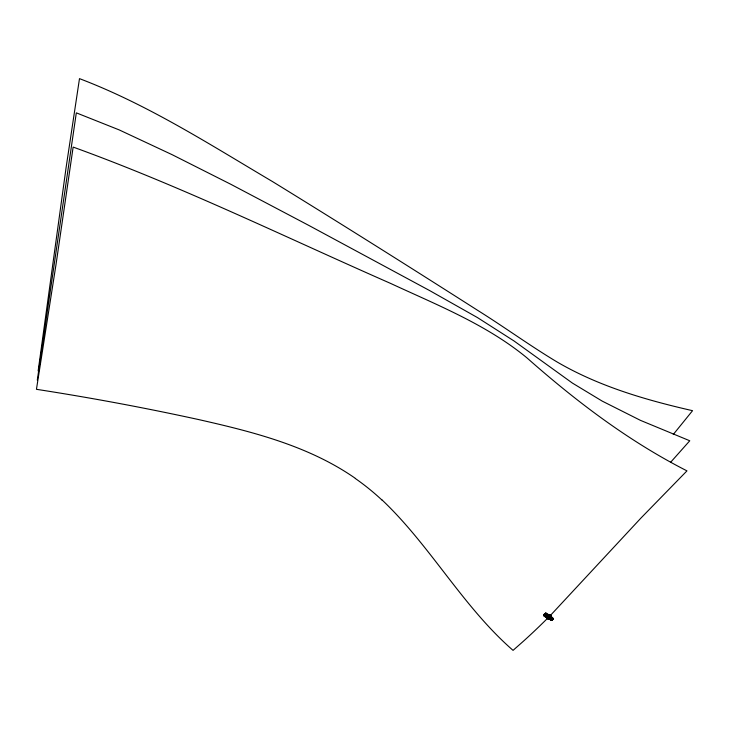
<?xml version="1.0" encoding="UTF-8"?>
<svg xmlns="http://www.w3.org/2000/svg" width="729" height="729" viewBox="0 0 729 729"><rect width="100%" height="100%" fill="white"/><g stroke="black" fill="none" stroke-linecap="round" stroke-linejoin="round"><path stroke-width="1.09" d="M547.689 616.625L547.597 616.998M548.418 617.062L549.803 617.955M548.782 616.871L548.336 617.427C547.57 616.789 547.288 615.376 547.115 616.105M549.065 614.911C549.939 618.32 545.629 618.402 543.825 615.349L544.782 613.499L546.303 614.401M549.402 616.825L548.5 618.73L543.889 615.841L544.116 615.139L547.014 616.852L546.887 617.773M544.189 614.356L544.089 614.93L552.409 619.85L552.6 617.572L550.477 616.324L550.122 616.944L545.01 613.955L545.793 612.934L549.456 615.139L548.181 616.998M544.599 614.529L544.299 615.057L544.281 614.237L552.773 619.358L544.271 614.337M544.381 615.103L544.563 613.772L552.983 618.903L552.29 619.778M544.527 614.911L544.563 614.374M544.599 614.073L544.034 614.793L552.427 619.723M544.782 613.499L543.825 615.349M545.328 614.957L545.62 614.611M545.62 615.823L545.574 615.449M543.889 615.841L545.793 612.934M545.675 615.659L545.775 615.185M545.848 615.495L545.556 615.659M546.303 615.959L547.096 616.36L547.561 615.677M546.504 617.627L546.586 616.734M546.659 618.21L548.645 619.386L546.659 618.21L547.206 617.427M549.055 615.066L549.311 614.583L551.297 615.759L549.739 617.691L547.242 615.959M547.306 616.233L547.461 615.695M549.165 618.42L547.761 617.499L552.145 620.27L553.101 618.42L550.45 616.643L550.103 617.19L548.691 616.36M548.509 617.199L548.509 616.351M548.563 617.099L548.254 617.381M548.718 616.105L549.456 615.094M549.01 618.912L548.846 618.465L550.933 620.142L548.809 618.885L549.165 618.329M549.311 614.583L551.297 615.759M549.876 617.509L549.803 618.083L550.167 617.472M549.903 617.937L550.049 617.263L548.645 616.424M550.085 617.691L550.113 617.089M550.122 616.944L552.217 618.083M550.286 618.192L550.796 618.42M550.386 618.074L550.331 618.62L550.595 617.946M550.513 617.891L550.741 618.52M550.696 617.764L550.277 618.32M551.133 617.253L551.206 616.907M551.953 619.176L551.935 619.377M551.899 619.021L552.099 618.383L551.789 618.803M552.145 620.27L552.227 619.203M552.6 617.572L551.771 619.039M552.518 619.705L552.555 619.103M552.764 619.012L552.637 619.686L544.107 614.62M552.883 618.693L544.445 614.1M548.281 616.798L548.263 616.971M38.154 370.952L66.102 167.561L79.488 78.632C147.887 104.611 209.852 144.506 272.564 181.612C341.454 223.985 409.88 267.115 478.069 310.609C504.605 327.203 529.937 345.692 556.783 361.794C598.582 386.279 645.602 399.984 692.55 410.682L673.286 434.466M37.297 380.137L76.317 112.849L119.219 129.917L172.263 154.748L230.738 184.246L308.978 225.507L429.563 290.534L477.422 317.562L514.018 340.962L572.374 383.062L602.227 401.123L640.481 420.369L689.762 440.772L670.525 462.396M545.301 615.039L545.711 614.392M545.383 615.085L545.684 614.62M547.534 616.834L547.853 616.37M548.828 618.639L549.001 618.074M548.645 619.386L549.028 618.757M549.721 617.91L550.185 617.226M550.969 619.723L551.324 619.258L550.933 620.142M552.208 619.732L553.101 618.42M551.042 614.766L640.882 518.128L686.964 470.87C628.389 441.027 575.883 401.141 526.794 357.739C486.507 324.587 437.446 305.141 390.589 283.408C285.194 237.098 181.494 186.296 73.146 147.076L56.015 264.499L36.45 389.313C90.688 397.724 144.688 407.766 198.306 419.494C252.872 431.814 308.85 445.911 355.378 478.37M552.181 618.502L550.058 617.253M545.748 613.399L549.411 615.568M544.49 613.946L553.038 619.094M544.18 614.456L552.71 619.586M382.051 499.948C430.511 545.839 462.596 606.373 513.052 650.368L523.358 641.265A229.398 71.169 -49.5 0 0 547.834 617.992M355.315 478.488A202.051 165.811 45.7 0 1 381.96 500.048M548.819 617.108L548.819 617.108"/></g></svg>
